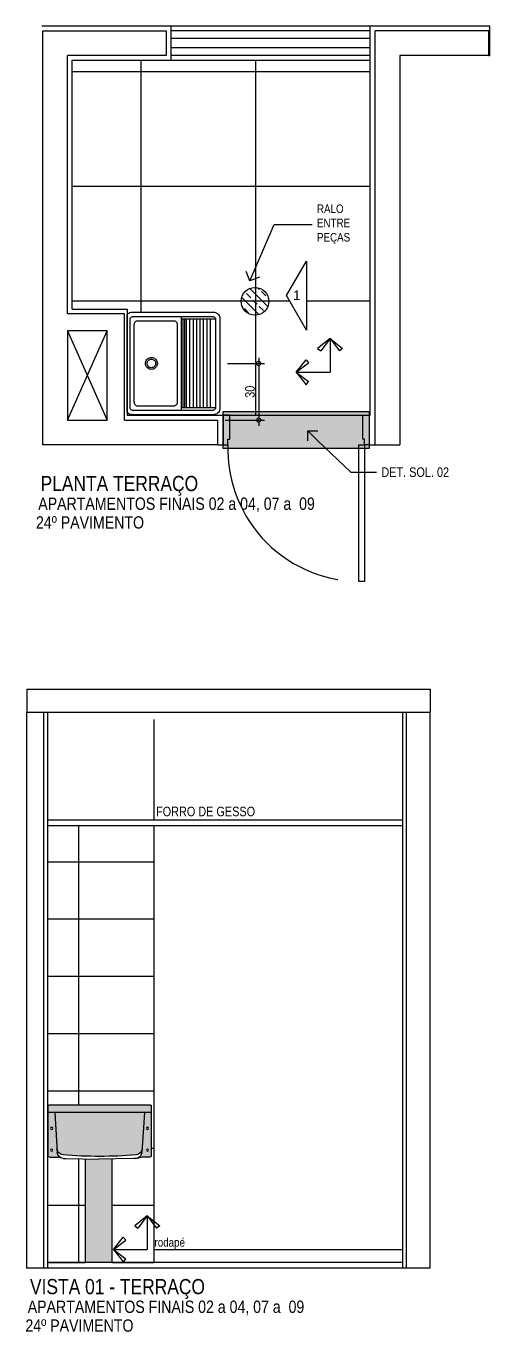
# Model space of a CAD drawing. Header units: metres. Extents: x 3 to 168, y -142 to 28.
# Drawn here: x 55.25 to 57.69, y -23.56 to -16.68 of the extents above; entities that cross this region are included whole.
import ezdxf
from ezdxf import colors
from ezdxf.entities.mleader import LeaderData, LeaderLine
from ezdxf.math import Vec2, Vec3

# ---------------------------------------------------------------- set-up
doc = ezdxf.new("R2010")
doc.units = ezdxf.units.M
doc.linetypes.add('DASHEDX2', pattern=[1.5, 1, -0.5])
for name, color, linetype in [('ARQ-ALV ACAB', 4, 'Continuous'), ('ARQ-ALV OSSO', 5, 'Continuous'), ('ARQ-AUX', 7, 'Continuous'), ('ARQ-AUX1', 1, 'Continuous'), ('ARQ-AUX2', 2, 'Continuous'), ('ARQ-CAX @ 1', 1, 'Continuous'), ('ARQ-CERÂMICA', 7, 'Continuous'), ('ARQ-DIM', 2, 'Continuous'), ('ARQ-EST', 2, 'Continuous'), ('ARQ-HID', 2, 'Continuous'), ('ARQ-PRJ', 7, 'DASHEDX2'), ('ARQ-SAN', 2, 'Continuous'), ('ARQ-SIM', 1, 'Continuous'), ('ARQ-TXT', 2, 'Continuous')]:
    doc.layers.add(name, color=color, linetype=linetype)
doc.styles.add('Adesa', font='ARIALN.TTF')
doc.styles.add('Arial', font='arial.ttf')
doc.dimstyles.new('ADESA 1-0025', dxfattribs={"dimtxt": 0.05, "dimasz": 0.045, "dimexe": 0.03, "dimexo": 0.04, "dimgap": 0.02, "dimtad": 1, "dimtoh": 1, "dimdec": 0, "dimlfac": 100, "dimzin": 4, "dimtxsty": 'Adesa', "dimblk": 'DOTSMALL', "dimcen": 1, "dimdle": 0.03, "dimclrd": 1, "dimclre": 1, "dimclrt": 256, "dimazin": 1, "dimtm": 1e-09, "dimtfac": 1, "dimtdec": 0, "dimtix": 1, "dimtmove": 2, "dimatfit": 0, "dimldrblk": 'DOTSMALL', "dimfxl": 0.8, "dimtvp": 2, "dimtolj": 1, "dimtzin": 0, "dimarcsym": 0})

# ---------------------------------------------------------------- blocks, each defined once
blk = doc.blocks.new('ARQ-HID-TANQUE')
for p, q in [((-0.2621, -0.0041), (-0.258, 0)), ((-0.258, 0), (0.258, 0)), ((0.258, 0), (0.2621, -0.0041)), ((-0.27, -0.0258), (-0.2695, -0.0199)), ((-0.27, -0.0258), (-0.27, -0.0258)), ((-0.27, -0.4542), (-0.27, -0.0258)), ((-0.2695, -0.0199), (-0.268, -0.0143)), ((-0.268, -0.0143), (-0.2655, -0.009)), ((-0.2655, -0.009), (-0.2621, -0.0041)), ((-0.2475, -0.0328), (-0.2473, -0.0297)), ((-0.2475, -0.0328), (-0.2475, -0.0328)), ((-0.2475, -0.4472), (-0.2475, -0.0328)), ((-0.2473, -0.0297), (-0.2466, -0.0266)), ((-0.2466, -0.0266), (-0.2454, -0.0237)), ((-0.2454, -0.0237), (-0.2439, -0.0211)), ((-0.2439, -0.0211), (-0.242, -0.0189)), ((-0.242, -0.0189), (-0.2398, -0.0171)), ((-0.2398, -0.0171), (-0.2373, -0.0157)), ((-0.2373, -0.0157), (-0.2347, -0.0149)), ((-0.2347, -0.0149), (-0.232, -0.0146)), ((-0.232, -0.0146), (0.232, -0.0146)), ((0.232, -0.0146), (0.2347, -0.0149)), ((0.2347, -0.0149), (0.2373, -0.0157)), ((0.2373, -0.0157), (0.2398, -0.0171)), ((0.2398, -0.0171), (0.242, -0.0189)), ((0.242, -0.0189), (0.2439, -0.0211)), ((0.2439, -0.0211), (0.2454, -0.0237)), ((0.2454, -0.0237), (0.2466, -0.0266)), ((0.2466, -0.0266), (0.2473, -0.0297)), ((0.2473, -0.0297), (0.2475, -0.0328)), ((0.2475, -0.0328), (0.2475, -0.4472)), ((0.2621, -0.0041), (0.2655, -0.009)), ((0.2655, -0.009), (0.268, -0.0143)), ((0.268, -0.0143), (0.2695, -0.0199)), ((0.2695, -0.0199), (0.27, -0.0258)), ((0.27, -0.0258), (0.27, -0.4542)), ((-0.234, -0.2854), (0.234, -0.2854)), ((-0.2695, -0.4601), (-0.27, -0.4542)), ((-0.268, -0.4657), (-0.2695, -0.4601)), ((-0.2655, -0.4711), (-0.268, -0.4657)), ((-0.2621, -0.4759), (-0.2655, -0.4711)), ((-0.258, -0.48), (-0.2621, -0.4759)), ((-0.2532, -0.4834), (-0.258, -0.48)), ((-0.2473, -0.4504), (-0.2475, -0.4472)), ((-0.2466, -0.4534), (-0.2473, -0.4504)), ((-0.2454, -0.4563), (-0.2466, -0.4534)), ((-0.2439, -0.4589), (-0.2454, -0.4563)), ((-0.242, -0.4611), (-0.2439, -0.4589)), ((-0.2398, -0.463), (-0.242, -0.4611)), ((-0.2373, -0.4643), (-0.2398, -0.463)), ((-0.2347, -0.4651), (-0.2373, -0.4643)), ((-0.232, -0.4654), (-0.2347, -0.4651)), ((0.232, -0.4654), (-0.232, -0.4654)), ((0.2347, -0.4651), (0.232, -0.4654)), ((0.2373, -0.4643), (0.2347, -0.4651)), ((0.2398, -0.463), (0.2373, -0.4643)), ((0.242, -0.4611), (0.2398, -0.463)), ((0.2439, -0.4589), (0.242, -0.4611)), ((0.2454, -0.4563), (0.2439, -0.4589)), ((0.2466, -0.4534), (0.2454, -0.4563)), ((0.2473, -0.4504), (0.2466, -0.4534)), ((0.2475, -0.4472), (0.2473, -0.4504)), ((0.258, -0.48), (0.2532, -0.4834)), ((0.2621, -0.4759), (0.258, -0.48)), ((0.2655, -0.4711), (0.2621, -0.4759)), ((0.268, -0.4657), (0.2655, -0.4711)), ((0.2695, -0.4601), (0.268, -0.4657)), ((0.27, -0.4542), (0.2695, -0.4601)), ((-0.2479, -0.4859), (-0.2532, -0.4834)), ((-0.2422, -0.4874), (-0.2479, -0.4859)), ((-0.2364, -0.4879), (-0.2422, -0.4874)), ((0.2364, -0.4879), (-0.2364, -0.4879)), ((0.2422, -0.4874), (0.2364, -0.4879)), ((0.2479, -0.4859), (0.2422, -0.4874)), ((0.2532, -0.4834), (0.2479, -0.4859))]:
    blk.add_line(p, q)
at = {"color": 7}
for p, q in [((-0.225, -0.0544), (-0.2247, -0.0514)), ((-0.225, -0.0544), (-0.225, -0.0544)), ((-0.225, -0.2456), (-0.225, -0.0544)), ((-0.2247, -0.0514), (-0.2238, -0.0485)), ((-0.2238, -0.0485), (-0.2223, -0.0458)), ((-0.2223, -0.0458), (-0.2203, -0.0433)), ((-0.2203, -0.0433), (-0.2179, -0.0412)), ((-0.2179, -0.0412), (-0.215, -0.0394)), ((-0.215, -0.0394), (-0.2118, -0.0382)), ((-0.2118, -0.0382), (-0.2085, -0.0374)), ((-0.2085, -0.0374), (-0.205, -0.0371)), ((-0.205, -0.0371), (0.205, -0.0371)), ((0.205, -0.0371), (0.2085, -0.0374)), ((0.2085, -0.0374), (0.2118, -0.0382)), ((0.2118, -0.0382), (0.215, -0.0394)), ((0.215, -0.0394), (0.2179, -0.0412)), ((0.2179, -0.0412), (0.2203, -0.0433)), ((0.2203, -0.0433), (0.2223, -0.0458)), ((0.2223, -0.0458), (0.2238, -0.0485)), ((0.2238, -0.0485), (0.2247, -0.0514)), ((0.2247, -0.0514), (0.225, -0.0544)), ((0.225, -0.0544), (0.225, -0.2456)), ((-0.0315, -0.1271), (-0.031, -0.1217)), ((-0.031, -0.1326), (-0.0315, -0.1271)), ((-0.031, -0.1217), (-0.0296, -0.1164)), ((-0.0296, -0.1379), (-0.031, -0.1326)), ((-0.0296, -0.1164), (-0.0273, -0.1114)), ((-0.0273, -0.1114), (-0.0241, -0.1069)), ((-0.0241, -0.1069), (-0.0202, -0.103)), ((-0.0225, -0.1271), (-0.0222, -0.1232)), ((-0.0222, -0.131), (-0.0225, -0.1271)), ((-0.0222, -0.1232), (-0.0211, -0.1194)), ((-0.0211, -0.1348), (-0.0222, -0.131)), ((-0.0211, -0.1194), (-0.0195, -0.1159)), ((-0.0195, -0.1384), (-0.0211, -0.1348)), ((-0.0202, -0.103), (-0.0158, -0.0999)), ((-0.0195, -0.1159), (-0.0172, -0.1127)), ((-0.0172, -0.1127), (-0.0145, -0.1099)), ((-0.0158, -0.0999), (-0.0108, -0.0975)), ((-0.0145, -0.1099), (-0.0113, -0.1076)), ((-0.0113, -0.1076), (-0.0077, -0.106)), ((-0.0108, -0.0975), (-0.0055, -0.0961)), ((-0.0077, -0.106), (-0.0039, -0.105)), ((-0.0055, -0.0961), (0, -0.0956)), ((-0.0039, -0.105), (0, -0.1046)), ((0, -0.0956), (0.0055, -0.0961)), ((0, -0.1046), (0.0039, -0.105)), ((0.0039, -0.105), (0.0077, -0.106)), ((0.0055, -0.0961), (0.0108, -0.0975)), ((0.0077, -0.106), (0.0113, -0.1076)), ((0.0108, -0.0975), (0.0158, -0.0999)), ((0.0113, -0.1076), (0.0145, -0.1099)), ((0.0145, -0.1099), (0.0172, -0.1127)), ((0.0158, -0.0999), (0.0202, -0.103)), ((0.0172, -0.1127), (0.0195, -0.1159)), ((0.0195, -0.1159), (0.0211, -0.1194)), ((0.0211, -0.1348), (0.0195, -0.1384)), ((0.0202, -0.103), (0.0241, -0.1069)), ((0.0211, -0.1194), (0.0222, -0.1232)), ((0.0222, -0.131), (0.0211, -0.1348)), ((0.0222, -0.1232), (0.0225, -0.1271)), ((0.0225, -0.1271), (0.0222, -0.131)), ((0.0241, -0.1069), (0.0273, -0.1114)), ((0.0273, -0.1114), (0.0296, -0.1164)), ((0.0296, -0.1164), (0.031, -0.1217)), ((0.031, -0.1326), (0.0296, -0.1379)), ((0.031, -0.1217), (0.0315, -0.1271)), ((0.0315, -0.1271), (0.031, -0.1326)), ((-0.0273, -0.1429), (-0.0296, -0.1379)), ((-0.0241, -0.1474), (-0.0273, -0.1429)), ((-0.0202, -0.1513), (-0.0241, -0.1474)), ((-0.0158, -0.1544), (-0.0202, -0.1513)), ((-0.0172, -0.1416), (-0.0195, -0.1384)), ((-0.0145, -0.1444), (-0.0172, -0.1416)), ((-0.0108, -0.1567), (-0.0158, -0.1544)), ((-0.0113, -0.1466), (-0.0145, -0.1444)), ((-0.0077, -0.1483), (-0.0113, -0.1466)), ((-0.0055, -0.1582), (-0.0108, -0.1567)), ((-0.0039, -0.1493), (-0.0077, -0.1483)), ((0, -0.1586), (-0.0055, -0.1582)), ((0, -0.1496), (-0.0039, -0.1493)), ((0.0039, -0.1493), (0, -0.1496)), ((0.0055, -0.1582), (0, -0.1586)), ((0.0077, -0.1483), (0.0039, -0.1493)), ((0.0108, -0.1567), (0.0055, -0.1582)), ((0.0113, -0.1466), (0.0077, -0.1483)), ((0.0158, -0.1544), (0.0108, -0.1567)), ((0.0145, -0.1444), (0.0113, -0.1466)), ((0.0172, -0.1416), (0.0145, -0.1444)), ((0.0202, -0.1513), (0.0158, -0.1544)), ((0.0195, -0.1384), (0.0172, -0.1416)), ((0.0241, -0.1474), (0.0202, -0.1513)), ((0.0273, -0.1429), (0.0241, -0.1474)), ((0.0296, -0.1379), (0.0273, -0.1429)), ((-0.2247, -0.2486), (-0.225, -0.2456)), ((-0.2238, -0.2515), (-0.2247, -0.2486)), ((-0.2223, -0.2542), (-0.2238, -0.2515)), ((-0.2203, -0.2567), (-0.2223, -0.2542)), ((-0.2179, -0.2588), (-0.2203, -0.2567)), ((-0.215, -0.2606), (-0.2179, -0.2588)), ((-0.2118, -0.2618), (-0.215, -0.2606)), ((-0.2085, -0.2626), (-0.2118, -0.2618)), ((-0.205, -0.2629), (-0.2085, -0.2626)), ((0.205, -0.2629), (-0.205, -0.2629)), ((0.2085, -0.2626), (0.205, -0.2629)), ((0.2118, -0.2618), (0.2085, -0.2626)), ((0.215, -0.2606), (0.2118, -0.2618)), ((0.2179, -0.2588), (0.215, -0.2606)), ((0.2203, -0.2567), (0.2179, -0.2588)), ((0.2223, -0.2542), (0.2203, -0.2567)), ((0.2238, -0.2515), (0.2223, -0.2542)), ((0.2247, -0.2486), (0.2238, -0.2515)), ((0.225, -0.2456), (0.2247, -0.2486)), ((-0.2475, -0.2854), (0.2475, -0.2854)), ((-0.234, -0.4654), (-0.234, -0.2854)), ((-0.234, -0.2944), (0.234, -0.2944)), ((-0.234, -0.2944), (0.234, -0.2944)), ((-0.234, -0.3034), (0.234, -0.3034)), ((-0.234, -0.3124), (0.234, -0.3124)), ((-0.234, -0.3304), (0.234, -0.3304)), ((0.234, -0.2854), (0.234, -0.4654)), ((-0.234, -0.3484), (0.234, -0.3484)), ((-0.234, -0.3664), (0.234, -0.3664)), ((-0.234, -0.3844), (0.234, -0.3844)), ((-0.234, -0.4024), (0.234, -0.4024)), ((-0.234, -0.4204), (0.234, -0.4204)), ((-0.234, -0.4384), (0.234, -0.4384))]:
    blk.add_line(p, q, dxfattribs=at)
blk = doc.blocks.new('*U65')
for points in [[(0, 0), (0, 0.7204), (0.03, 0.7204), (0.03, 0)], [(-0.025, 0), (0, 0), (0, -0.03), (0.01, -0.03), (0.01, -0.155), (-0.025, -0.155), (-0.025, 0)], [(0.745, 0), (0.72, 0), (0.72, -0.03), (0.71, -0.03), (0.71, -0.155), (0.745, -0.155), (0.745, 0)]]:
    blk.add_lwpolyline(points, close=True)
at = {"layer": 'ARQ-PRJ'}
blk.add_arc((0.0208, 0.0212), 0.6996, 358.25988, 91.70132, dxfattribs=at)
blk = doc.blocks.new('VISTA')
at = {"layer": 'ARQ-SIM'}
blk.add_lwpolyline([(-0.00525, -0.00909), (-0.00525, 0.00909), (0, 0)], close=True, dxfattribs=at)
at = {"layer": 'ARQ-SIM', "color": 5, "style": 'Adesa'}
blk.add_attdef('4', (-0.0019, -0.00135), '', height=0.0025, rotation=90, dxfattribs=at)
blk = doc.blocks.new('_DotSmall')
at = {"color": 0, "linetype": 'ByBlock', "const_width": 0.5}
blk.add_lwpolyline([(-0.0625, 0, 1), (0.0625, 0, 1)], format="xyb", close=True, dxfattribs=at)
blk = doc.blocks.new('*D112')
at = {"layer": 'ARQ-DIM', "color": 1, "lineweight": -2, "transparency": 16777216}
for p, q in [((56.4736, -18.4294), (56.4736, -18.7878)), ((56.3093, -18.4594), (56.5036, -18.4594)), ((56.2964, -18.7578), (56.5036, -18.7578))]:
    blk.add_line(p, q, dxfattribs=at)
at = {"layer": 'Defpoints', "color": 0, "transparency": 16777216}
for p in [(56.2693, -18.4594), (56.2564, -18.7578), (56.4736, -18.7578)]:
    blk.add_point(p, dxfattribs=at)
at = {"layer": 'ARQ-DIM', "color": 1, "lineweight": -2, "transparency": 16777216, "xscale": 0.045, "yscale": 0.045, "zscale": 0.045}
for p, rotation in [((56.4736, -18.4594), 90), ((56.4736, -18.7578), 270)]:
    blk.add_blockref('_DotSmall', p, dxfattribs=dict(at, rotation=rotation))
at = {"layer": 'ARQ-DIM', "transparency": 16777216, "insert": (56.4281, -18.6086), "char_height": 0.05, "attachment_point": 5, "rotation": 90, "style": 'Adesa'}
blk.add_mtext('\\A1;30', dxfattribs=at)
blk = doc.blocks.new('A$C43602C2A')
h = blk.add_hatch(color=255)
h.paths.add_polyline_path([(14, 109.7), (0, 109.5), (-14, 109.7), (-14, 0.6), (14, 0.6)])
h.paths.add_polyline_path([(46.3, 158.6), (-48.3, 158.6), (-45.9, 120.5, 0.371221), (-39.5, 114, 0.040301), (37.5, 114, 0.372521), (43.9, 120.6)])
h.paths.add_polyline_path([(53.5, 165.6, 0.414214), (52.5, 166.6), (-54.5, 166.6, 0.414214), (-55.5, 165.6), (-55.5, 159.6, 0.414214), (-54.5, 158.6), (52.5, 158.6, 0.414214), (53.5, 159.6)])
h.paths.add_polyline_path([(53.5, 159.6, -0.414214), (52.5, 158.6), (46.3, 158.6), (43.9, 120.6), (43.6, 116.8, -0.301186), (39, 110.7), (43.3, 111.6), (51.9, 111.6, 0.415833), (53.5, 113.2)])
h.paths.add_polyline_path([(50.6, 142, -1), (48.4, 142, -1)], flags=16)
h.paths.add_polyline_path([(50.6, 119, -1), (48.4, 119, -1)], flags=16)
h.paths.add_polyline_path([(-48.3, 158.6), (-54.5, 158.6, -0.414214), (-55.5, 159.6), (-55.5, 113.2, 0.414214), (-53.9, 111.6), (-45.3, 111.6), (-41, 110.7, -0.298569), (-45.6, 116.8)])
h.paths.add_polyline_path([(-52.6, 142, -1), (-50.4, 142, -1)], flags=16)
h.paths.add_polyline_path([(-50.4, 119, -1), (-52.6, 119, -1)], flags=16)
at = {"layer": 'ARQ-EST'}
for p, q in [((-14, 109.7), (-14, 0.6)), ((14, 0.6), (14, 109.7)), ((-14, 0.6), (14, 0.6))]:
    blk.add_line(p, q, dxfattribs=at)
at = {"layer": 'ARQ-SAN'}
for p, q in [((-55.5, 165.6), (-55.5, 113.2)), ((-54.5, 166.6), (52.5, 166.6)), ((53.5, 165.6), (53.5, 113.2)), ((-54.5, 158.6), (52.5, 158.6)), ((-48.3, 158.6), (-45.6, 116.8)), ((46.3, 158.6), (43.6, 116.8)), ((-36.7, 110.1), (0, 109.5)), ((34.7, 110.1), (0, 109.5))]:
    blk.add_line(p, q, dxfattribs=at)
at = {"layer": 'ARQ-SAN', "ltscale": 0.215}
blk.add_line((-53.9, 111.6), (-45.3, 111.6), dxfattribs=at)
at = {"layer": 'ARQ-SAN', "ltscale": 0.155799}
blk.add_line((-39.2, 110.3), (-45.3, 111.6), dxfattribs=at)
at = {"layer": 'ARQ-SAN', "ltscale": 0.062255}
blk.add_line((-39.2, 110.3), (-36.7, 110.1), dxfattribs=at)
at = {"layer": 'ARQ-SAN', "ltscale": 0.062257}
blk.add_line((37.2, 110.3), (34.7, 110.1), dxfattribs=at)
at = {"layer": 'ARQ-SAN', "ltscale": 0.1558}
blk.add_line((37.2, 110.3), (43.3, 111.6), dxfattribs=at)
at = {"layer": 'ARQ-SAN', "ltscale": 0.214999}
blk.add_line((51.9, 111.6), (43.3, 111.6), dxfattribs=at)
at = {"layer": 'ARQ-SAN'}
for centre in [(-51.5, 142), (49.5, 142), (-51.5, 119), (49.5, 119)]:
    blk.add_circle(centre, 1.1, dxfattribs=at)
for centre, radius, start, end in [((-54.5, 165.6), 1, 90, 180), ((52.5, 165.6), 1, 0, 90), ((-54.5, 159.6), 1, 180, 270), ((52.5, 159.6), 1, 270, 0), ((-53.9, 113.2), 1.6, 180, 270), ((-38.9, 121), 7, 183.6522, 265.2611), ((-38.6, 117.3), 7, 183.6522, 265.4326), ((-1, 590.5), 478, 265.3841, 274.6159), ((36.6, 117.3), 7, 274.5674, 356.3478), ((36.9, 121), 7, 274.739, 356.3478), ((51.9, 113.2), 1.6, 270, 0)]:
    blk.add_arc(centre, radius, start, end, dxfattribs=at)
blk = doc.blocks.new('Seta para pag.piso')
for p, q in [((0, 0.1126), (-0.0418, 0.0796)), ((0, 0.1126), (-0.0312, 0.0715)), ((0, 0.1126), (0, 0)), ((0, 0.1126), (0.0418, 0.0795)), ((0, 0.1126), (0.0312, 0.0715)), ((-0.0418, 0.0796), (-0.0312, 0.0715)), ((0.0418, 0.0795), (0.0312, 0.0715)), ((-0.1126, 0), (-0.0795, 0.0418)), ((-0.1126, 0), (-0.0715, 0.0312)), ((-0.1126, 0), (0, 0)), ((-0.1126, 0), (-0.0796, -0.0418)), ((-0.1126, 0), (-0.0715, -0.0312)), ((-0.0795, 0.0418), (-0.0715, 0.0312)), ((-0.0796, -0.0418), (-0.0715, -0.0312))]:
    blk.add_line(p, q)
blk = doc.blocks.new('PL RALO')
at = {"layer": 'ARQ-AUX2'}
h = blk.add_hatch(dxfattribs=at)
h.set_pattern_fill('BRASS', color=8, scale=0.01, angle=315)
h.set_pattern_definition([(315, (-278.116365, 1040.018154), (0.0449012806, 0.0449012806), []), (315, (-278.093914, 1040.040605), (0.0449012806, 0.0449012806), [0.03175, -0.015875])])
edge = h.paths.add_edge_path()
edge.add_arc((0, 0), 0.0729, 270, 630)
blk.add_circle((0, 0), 0.0729, dxfattribs=at)
blk = doc.blocks.new('_Open90')
at = {"color": 0, "linetype": 'ByBlock', "lineweight": -2}
for p, q in [((0, 0), (-1, 0)), ((-0.5, 0.5), (0, 0)), ((0, 0), (-0.5, -0.5))]:
    blk.add_line(p, q, dxfattribs=at)
blk = doc.blocks.new('AREAS MOLHADAS')
at = {"layer": 'ARQ-AUX1'}
h = blk.add_hatch(color=254, dxfattribs=at)
h.dxf.hatch_style = 1
h.paths.add_polyline_path([(56.2864, -18.7129), (57.0564, -18.7129), (57.0564, -18.9079), (56.2864, -18.9079)])
at = {"layer": 'ARQ-CERÂMICA'}
h = blk.add_hatch(dxfattribs=at)
h.set_pattern_fill('NET', color=256, scale=0.19)
h.set_pattern_definition([(0, (57.06135, -18.73284), (0, 0.60325), []), (90, (57.06135, -18.73284), (-0.60325, 4e-17), [])])
h.paths.add_polyline_path([(57.0613, -16.8629), (55.4913, -16.8629), (55.4913, -18.1729), (55.7814, -18.1729), (55.7814, -18.2014), (55.7876, -18.1952), (55.7984, -18.1902), (55.8072, -18.1894), (56.2396, -18.1894), (56.25, -18.1922), (56.2597, -18.199), (56.2665, -18.2087), (56.2688, -18.2172), (56.2693, -18.2231), (56.2693, -18.6997), (56.2665, -18.7102), (56.2597, -18.7199), (56.25, -18.7266), (56.2415, -18.7289), (56.2356, -18.7294), (55.8072, -18.7294), (55.7814, -18.7328), (56.2864, -18.7328), (56.2864, -18.7328), (56.3214, -18.7328), (57.0214, -18.7328), (57.0614, -18.7328)])
h.paths.add_polyline_path([(56.7256, -17.9205), (56.7256, -18.2842), (56.6206, -18.1024)], flags=16)
h.paths.add_polyline_path([(56.642, -18.1379), (56.706, -18.1379), (56.706, -18.0626), (56.642, -18.0626)], flags=8)
h.paths.add_polyline_path([(56.4798, -18.6527), (56.4798, -18.564), (56.3758, -18.564), (56.3758, -18.6527)], flags=24)
h = blk.add_hatch(dxfattribs=at)
h.set_pattern_fill('LINE', color=256, scale=0.095)
h.set_pattern_definition([(0, (55.9226, -23.19547), (0, 0.301625), [])])
h.paths.add_polyline_path([(55.9226, -20.8955), (55.3626, -20.8955), (55.3632, -22.3705, -0.414214), (55.3682, -22.3655), (55.9032, -22.3655, -0.414214), (55.9082, -22.3705), (55.9082, -22.6325, -0.414214), (55.9002, -22.6405), (55.8572, -22.6405), (55.8356, -22.6451, -0.065469), (55.8267, -22.647), (55.8143, -22.648), (55.7007, -22.6499), (55.7007, -23.1955), (55.9226, -23.1955)])
h.paths.add_polyline_path([(55.5607, -22.6498), (55.4571, -22.648), (55.4447, -22.647, -0.06547), (55.4357, -22.6451), (55.4142, -22.6405), (55.3712, -22.6405, -0.414214), (55.3632, -22.6325), (55.3626, -23.1955), (55.5607, -23.1955)], flags=17)
h = blk.add_hatch(dxfattribs=at)
h.set_pattern_fill('LINE', color=256, scale=0.125, angle=90)
h.set_pattern_definition([(90, (55.9226, -23.19547), (-0.396875, 2e-17), [])])
h.paths.add_polyline_path([(55.9226, -20.8955), (55.3626, -20.8955), (55.3632, -22.3705, -0.414214), (55.3682, -22.3655), (55.9032, -22.3655, -0.414214), (55.9082, -22.3705), (55.9082, -22.6325, -0.414214), (55.9002, -22.6405), (55.8572, -22.6405), (55.8356, -22.6451, -0.065469), (55.8267, -22.647), (55.8143, -22.648), (55.7007, -22.6499), (55.7007, -23.1955), (55.9226, -23.1955)])
h.paths.add_polyline_path([(55.5607, -22.6498), (55.4571, -22.648), (55.4447, -22.647, -0.06547), (55.4357, -22.6451), (55.4142, -22.6405), (55.3712, -22.6405, -0.414214), (55.3632, -22.6325), (55.3626, -23.1955), (55.5607, -23.1955)], flags=17)
at = {"layer": 'ARQ-ALV ACAB'}
for p, q in [((56.0113, -16.6828, 0), (56.0113, -16.8629, 0)), ((55.4913, -18.1729, 0), (55.4913, -16.8629, 0)), ((55.4914, -16.8629, 0), (57.0613, -16.8629, 0)), ((55.3626, -23.2255, 0), (55.3626, -20.2955, 0)), ((57.2326, -23.2255, 0), (57.2326, -20.2955, 0)), ((57.2326, -23.1955, 0), (55.3626, -23.1955, 0))]:
    blk.add_line(p, q, dxfattribs=at)
for points in [[(57.6913, -16.6828), (55.4813, -16.6828), (55.4813, -16.6828), (55.3313, -16.6828)], [(57.0614, -18.7328), (57.0613, -16.6828)], [(57.6913, -16.8378), (57.6913, -16.6828)], [(57.0613, -18.7328), (57.0564, -18.7328), (57.0564, -18.8878), (57.0864, -18.8878)], [(56.2564, -18.8878), (56.2864, -18.8878)]]:
    blk.add_lwpolyline(points, dxfattribs=at)
at = {"layer": 'ARQ-ALV ACAB', "elevation": 0}
for points in [[(57.6863, -16.8378), (57.6913, -16.8378)], [(55.4913, -18.1729), (55.7814, -18.1729), (55.7814, -18.7328), (56.2864, -18.7328)]]:
    blk.add_lwpolyline(points, dxfattribs=at)
at = {"layer": 'ARQ-ALV OSSO'}
for p, q in [((55.2526, -23.2255, 0), (55.2526, -20.2955, 0)), ((55.3426, -23.2255, 0), (55.3426, -20.2955, 0)), ((57.2526, -23.2255, 0), (57.2526, -20.2955, 0)), ((57.3776, -23.2255, 0), (57.3776, -20.2955, 0)), ((57.3776, -23.2255, 0), (55.2526, -23.2255, 0))]:
    blk.add_line(p, q, dxfattribs=at)
for points in [[(55.3363, -16.7078), (55.4763, -16.7078), (55.4763, -16.7078)], [(55.4763, -16.7078), (55.9863, -16.7078), (55.9863, -16.8378), (55.4663, -16.8378)], [(57.6863, -16.7078), (57.0863, -16.7078)], [(57.0864, -18.8878), (57.0863, -16.7078)], [(57.6863, -16.8378), (57.6863, -16.7078)], [(57.6863, -16.8378), (57.2164, -16.8378), (57.2164, -18.8878)], [(55.7664, -18.7578), (55.7664, -18.1979), (55.4664, -18.1979)], [(55.7664, -18.7578), (56.2564, -18.7578), (56.2564, -18.8878), (55.3364, -18.8878)], [(57.0864, -18.8878), (57.2164, -18.8878)]]:
    blk.add_lwpolyline(points, dxfattribs=at)
at = {"layer": 'ARQ-ALV OSSO', "elevation": 0}
for points in [[(55.3364, -18.8878), (55.3363, -16.7078)], [(55.4663, -18.1979), (55.4663, -16.8378)]]:
    blk.add_lwpolyline(points, dxfattribs=at)
at = {"layer": 'ARQ-ALV OSSO'}
blk.add_lwpolyline([(55.4664, -18.2879), (55.4664, -18.7578), (55.6764, -18.7578), (55.6764, -18.2879)], close=True, dxfattribs=at)
at = {"layer": 'ARQ-AUX'}
blk.add_lwpolyline([(57.0613, -16.7078), (56.0113, -16.7078)], dxfattribs=at)
at = {"layer": 'ARQ-AUX', "elevation": 0}
blk.add_lwpolyline([(57.0613, -16.8379), (56.0113, -16.8379)], dxfattribs=at)
at = {"layer": 'ARQ-AUX1'}
for p, q in [((57.2326, -20.8655, 0), (55.3626, -20.8655, 0)), ((57.2326, -20.8955, 0), (55.3626, -20.8955, 0))]:
    blk.add_line(p, q, dxfattribs=at)
blk.add_lwpolyline([(56.2864, -18.7129), (57.0564, -18.7129), (57.0564, -18.9079), (56.2864, -18.9079)], close=True, dxfattribs=at)
blk.add_lwpolyline([(56.2864, -18.7329), (56.2864, -18.7129), (57.0564, -18.7129)], dxfattribs=at)
at = {"layer": 'ARQ-AUX2'}
for p, q in [((55.2526, -20.1755, 0), (57.3776, -20.1755, 0)), ((55.2526, -20.2955, 0), (57.3776, -20.2955, 0)), ((55.9226, -20.8655, 0), (55.9226, -20.3355, 0)), ((55.9226, -23.1955, 0), (55.9226, -20.8955, 0))]:
    blk.add_line(p, q, dxfattribs=at)
for points in [[(57.0613, -16.7478), (56.0113, -16.7478)], [(57.0613, -16.7978), (56.0113, -16.7978)]]:
    blk.add_lwpolyline(points, dxfattribs=at)
at = {"layer": 'ARQ-AUX2', "elevation": 0}
for points in [[(55.2526, -20.1755), (55.2526, -20.2955)], [(57.3776, -20.1755), (57.3776, -20.2955)]]:
    blk.add_lwpolyline(points, dxfattribs=at)
at = {"layer": 'ARQ-CERÂMICA'}
blk.add_line((55.9226, -23.1255, 0), (57.2326, -23.1255, 0), dxfattribs=at)
at = {"layer": 'ARQ-SIM'}
for points in [[(55.4664, -18.2879), (55.6764, -18.7578)], [(55.4664, -18.7578), (55.6764, -18.2879)]]:
    blk.add_lwpolyline(points, dxfattribs=at)
at = {"layer": 'ARQ-AUX2', "xscale": -0.005, "yscale": 0.005, "zscale": 0.005}
blk.add_blockref('A$C43602C2A', (55.6307, -23.1984, 0), dxfattribs=at)
at = {"layer": 'ARQ-CAX @ 1', "rotation": 180}
blk.add_blockref('*U65', (57.0314, -18.8878), dxfattribs=at)
at = {"layer": 'ARQ-CERÂMICA'}
blk.add_blockref('PL RALO', (56.4542, -18.1323), dxfattribs=at)
at = {"layer": 'ARQ-CERÂMICA', "xscale": -1.58230973583663, "yscale": 1.58230973583663, "zscale": 1.58230973583663, "rotation": 90}
for p in [(56.8497, -18.5061), (55.8867, -23.1268)]:
    blk.add_blockref('Seta para pag.piso', p, dxfattribs=at)
at = {"layer": 'ARQ-HID', "rotation": 90.0000622680114}
blk.add_blockref('ARQ-HID-TANQUE', (55.7814, -18.4594), dxfattribs=at)
at = {"layer": 'ARQ-SIM', "ltscale": 0.03}
ref = blk.add_blockref('VISTA', (56.6206, -18.1024), dxfattribs=dict(at, xscale=20.00000000011565, yscale=20.00000000011565, zscale=20.00000000011565, rotation=180))
ref.add_attrib('4', '1', (56.6546, -18.1253), dxfattribs={"color": 3, "height": 0.05, "style": 'Arial'})
at = {"layer": 'ARQ-TXT', "ltscale": 0.5, "style": 'Adesa'}
for s, p in [('PLANTA TERRAÇO', (55.3249, -19.1319, 0)), ('VISTA 01 - TERRAÇO', (55.2692, -23.3618, 0))]:
    blk.add_text(s, height=0.08, dxfattribs=at).set_placement(p)
at = {"layer": 'ARQ-TXT', "style": 'Adesa'}
for s, height, p in [('APARTAMENTOS FINAIS 02 a 04, 07 a  09', 0.065, (55.3128, -19.2307, 108.9697)), ('24º PAVIMENTO', 0.065, (55.3007, -19.3295, 217.9394)), ('FORRO DE GESSO', 0.05, (55.933, -20.8443, 108.9697)), ('rodapé', 0.045, (55.9249, -23.1114, 108.9697)), ('APARTAMENTOS FINAIS 02 a 04, 07 a  09', 0.065, (55.2572, -23.4606, 108.9697)), ('24º PAVIMENTO', 0.065, (55.2451, -23.5594, 217.9394))]:
    blk.add_text(s, height=height, dxfattribs=at).set_placement(p)
at = {"layer": 'ARQ-DIM'}
dim = blk.add_linear_dim(base=(56.4736, -18.7578), p1=(56.2693, -18.4594), p2=(56.2564, -18.7578), angle=90, dimstyle='ADESA 1-0025', dxfattribs=at)
dim.commit()
dim.dimension.update_dxf_attribs({"geometry": '*D112', "text_midpoint": (56.4281, -18.6086)})
at = {"layer": 'ARQ-SIM'}
ml = blk.add_multileader_mtext('Standard', dxfattribs=at)
ml.set_content('RALO ENTRE PEÇAS', color=2, style='Adesa')
ml.set_leader_properties(color=256)
ml.set_arrow_properties(name='OPEN90')
ml.build(insert=Vec2(0, 0))
ml.multileader.update_dxf_attribs({"text_left_attachment_type": 2, "text_right_attachment_type": 2, "dogleg_length": 0.2, "arrow_head_size": 0.075})
ctx = ml.context
ctx.base_point, ctx.char_height, ctx.arrow_head_size, ctx.landing_gap_size, ctx.plane_origin = Vec3(56.7556, -17.7271), 0.045, 0.075, 0.025, Vec3(56.5553, -18.2159)
ctx.left_attachment, ctx.right_attachment = 2, 2
notes = []
notes.append((ctx, [(0, (1, 1, 0), (56.5556, -17.7271), (1, 0), 0.2, [(0, [(56.4279, -18.0246)], 0, [])])]))
ctx.mtext.insert, ctx.mtext.width, ctx.mtext.flow_direction = Vec3(56.7806, -17.6223), 0.142536, 5
ml = blk.add_multileader_mtext('Standard', dxfattribs=at)
ml.set_content('DET. SOL. 02', color=2, style='Adesa')
ml.set_leader_properties(color=256)
ml.set_arrow_properties(name='OPEN90')
ml.build(insert=Vec2(0, 0))
ml.multileader.update_dxf_attribs({"text_left_attachment_type": 2, "text_right_attachment_type": 2, "dogleg_length": 0.2, "arrow_head_size": 0.075})
ctx = ml.context
ctx.base_point, ctx.char_height, ctx.arrow_head_size, ctx.landing_gap_size, ctx.plane_origin = Vec3(57.0948, -19.033, 0), 0.05, 0.075, 0.025, Vec3(56.6615, -19.333, 0)
ctx.left_attachment, ctx.right_attachment = 2, 2
notes.append((ctx, [(0, (1, 1, 0), (56.959, -19.033, 0), (1, 0), 0.1358, [(0, [(56.7318, -18.8149, 0)], 0, [])])]))
ctx.mtext.insert, ctx.mtext.flow_direction = Vec3(57.1198, -19.0071, 0), 5
for ctx, leaders in notes:
    for number, flags, end, landing, length, lines in leaders:
        leader = LeaderData()
        leader.index, (leader.has_last_leader_line, leader.has_dogleg_vector, leader.attachment_direction) = number, flags
        leader.last_leader_point, leader.dogleg_vector, leader.dogleg_length = Vec3(end), Vec3(landing), length
        for number, points, colour, breaks in lines:
            line = LeaderLine()
            line.index, line.vertices, line.color, line.breaks = number, Vec3.list(points), colors.encode_raw_color(colour), breaks
            leader.lines.append(line)
        ctx.leaders.append(leader)

msp = doc.modelspace()

# ---------------------------------------------------------------- block references
msp.add_blockref('AREAS MOLHADAS', (0, 0))

doc.saveas('drawing.dxf')
